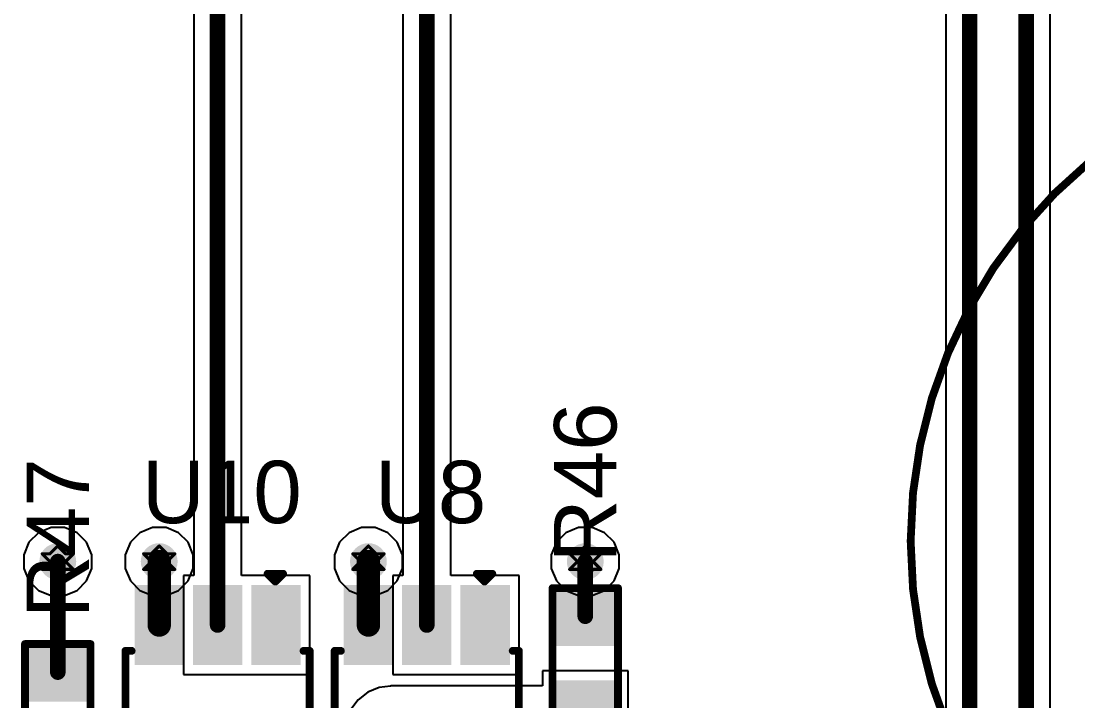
# Model space of a CAD drawing. Header units: inches. Extents: x 24 to 500, y 68 to 269.
# Drawn here: x 273.75 to 290.95, y 108.05 to 119.11 of the extents above; entities that cross this region are included whole.
import ezdxf

# ---------------------------------------------------------------- set-up
doc = ezdxf.new("R2010")
doc.units = ezdxf.units.IN
for name, color, linetype in [('Bottom Layer', 5, 'Continuous'), ('Bottom Solder', 6, 'Continuous'), ('Drill Drawing', 1, 'Continuous'), ('Layer 1', 16, 'Continuous'), ('Layer 2', 76, 'Continuous'), ('Multi-Layer', 9, 'Continuous'), ('Pad Holes', 156, 'Continuous'), ('Top Layer', 1, 'Continuous'), ('Top Overlay', 2, 'Continuous'), ('Top Paste', 8, 'Continuous'), ('Top Solder', 216, 'Continuous'), ('Via Holes', 16, 'Continuous')]:
    doc.layers.add(name, color=color, linetype=linetype)
doc.styles.add('Arial', font='', dxfattribs={"height": 0.2})
doc.styles.get('Arial').set_extended_font_data('Arial')

# ---------------------------------------------------------------- blocks, each defined once
blk = doc.blocks.new('SOT_23_5_71')
at = {"layer": 'Top Layer'}
for points in [[(-1.85, 1.25), (-0.75, 1.25), (-0.75, 0.65), (-1.85, 0.65)], [(0.75, 1.25), (1.85, 1.25), (1.85, 0.65), (0.75, 0.65)], [(-1.85, 0.3), (-0.75, 0.3), (-0.75, -0.3), (-1.85, -0.3)], [(-1.85, -0.65), (-0.75, -0.65), (-0.75, -1.25), (-1.85, -1.25)], [(0.75, -0.65), (1.85, -0.65), (1.85, -1.25), (0.75, -1.25)]]:
    blk.add_hatch(color=1, dxfattribs=at).paths.add_polyline_path(points)
at = {"layer": 'Top Paste'}
for points in [[(-1.85, 1.25), (-0.75, 1.25), (-0.75, 0.65), (-1.85, 0.65)], [(0.75, 1.25), (1.85, 1.25), (1.85, 0.65), (0.75, 0.65)], [(-1.85, 0.3), (-0.75, 0.3), (-0.75, -0.3), (-1.85, -0.3)], [(-1.85, -0.65), (-0.75, -0.65), (-0.75, -1.25), (-1.85, -1.25)], [(0.75, -0.65), (1.85, -0.65), (1.85, -1.25), (0.75, -1.25)]]:
    blk.add_hatch(color=8, dxfattribs=at).paths.add_polyline_path(points)
at = {"layer": 'Top Solder'}
for points in [[(-1.952, 1.352), (-0.648, 1.352), (-0.648, 0.548), (-1.952, 0.548)], [(0.648, 1.352), (1.952, 1.352), (1.952, 0.548), (0.648, 0.548)], [(-1.952, 0.402), (-0.648, 0.402), (-0.648, -0.402), (-1.952, -0.402)], [(-1.952, -0.548), (-0.648, -0.548), (-0.648, -1.352), (-1.952, -1.352)], [(0.648, -0.548), (1.952, -0.548), (1.952, -1.352), (0.648, -1.352)]]:
    blk.add_hatch(color=216, dxfattribs=at).paths.add_polyline_path(points)
at = {"layer": 'Top Overlay'}
for points in [[(-0.879, 1.399, 0.127, 0.127, 0), (-0.879, 1.499, 0.127, 0.127, 0)], [(0.874, 1.499, 0.127, 0.127, 0), (-0.879, 1.499, 0.127, 0.127, 0)], [(0.874, 1.399, 0.127, 0.127, 0), (0.874, 1.499, 0.127, 0.127, 0)], [(-2.134, 0.813, 0.127, 0.127, 0), (-2.134, 1.067, 0.127, 0.127, 0)], [(-2.007, 0.94, 0.127, 0.127, 0), (-2.134, 1.067, 0.127, 0.127, 0)], [(-2.134, 0.813, 0.127, 0.127, 0), (-2.007, 0.94, 0.127, 0.127, 0)], [(0.88, -0.418, 0.127, 0.127, 0), (0.88, 0.44, 0.127, 0.127, 0)], [(-0.879, -1.499, 0.127, 0.127, 0), (-0.879, -1.399, 0.127, 0.127, 0)], [(0.874, -1.499, 0.127, 0.127, 0), (0.874, -1.399, 0.127, 0.127, 0)], [(0.874, -1.499, 0.127, 0.127, 0), (-0.879, -1.499, 0.127, 0.127, 0)]]:
    blk.add_lwpolyline(points, format="xyseb", dxfattribs=at)
for points in [[(-0.911, 1.499, 0.0635, 0.0635, 1), (-0.847, 1.499, 0.0635, 0.0635, 1)], [(-0.911, 1.499, 0.0635, 0.0635, 1), (-0.847, 1.499, 0.0635, 0.0635, 1)], [(0.842, 1.499, 0.0635, 0.0635, 1), (0.905, 1.499, 0.0635, 0.0635, 1)], [(0.842, 1.499, 0.0635, 0.0635, 1), (0.905, 1.499, 0.0635, 0.0635, 1)], [(-0.911, 1.399, 0.0635, 0.0635, 1), (-0.847, 1.399, 0.0635, 0.0635, 1)], [(0.842, 1.399, 0.0635, 0.0635, 1), (0.905, 1.399, 0.0635, 0.0635, 1)], [(-2.165, 1.067, 0.0635, 0.0635, 1), (-2.102, 1.067, 0.0635, 0.0635, 1)], [(-2.165, 1.067, 0.0635, 0.0635, 1), (-2.102, 1.067, 0.0635, 0.0635, 1)], [(-2.165, 0.813, 0.0635, 0.0635, 1), (-2.102, 0.813, 0.0635, 0.0635, 1)], [(-2.165, 0.813, 0.0635, 0.0635, 1), (-2.102, 0.813, 0.0635, 0.0635, 1)], [(-2.038, 0.94, 0.0635, 0.0635, 1), (-1.975, 0.94, 0.0635, 0.0635, 1)], [(-2.038, 0.94, 0.0635, 0.0635, 1), (-1.975, 0.94, 0.0635, 0.0635, 1)], [(0.848, 0.44, 0.0635, 0.0635, 1), (0.912, 0.44, 0.0635, 0.0635, 1)], [(0.848, -0.418, 0.0635, 0.0635, 1), (0.912, -0.418, 0.0635, 0.0635, 1)], [(-0.911, -1.399, 0.0635, 0.0635, 1), (-0.847, -1.399, 0.0635, 0.0635, 1)], [(0.842, -1.399, 0.0635, 0.0635, 1), (0.905, -1.399, 0.0635, 0.0635, 1)], [(-0.911, -1.499, 0.0635, 0.0635, 1), (-0.847, -1.499, 0.0635, 0.0635, 1)], [(-0.911, -1.499, 0.0635, 0.0635, 1), (-0.847, -1.499, 0.0635, 0.0635, 1)], [(0.842, -1.499, 0.0635, 0.0635, 1), (0.905, -1.499, 0.0635, 0.0635, 1)], [(0.842, -1.499, 0.0635, 0.0635, 1), (0.905, -1.499, 0.0635, 0.0635, 1)]]:
    blk.add_lwpolyline(points, format="xyseb", close=True, dxfattribs=at)
blk = doc.blocks.new('SOT_23_5_72')
at = {"layer": 'Top Layer'}
for points in [[(-1.85, 1.25), (-0.75, 1.25), (-0.75, 0.65), (-1.85, 0.65)], [(0.75, 1.25), (1.85, 1.25), (1.85, 0.65), (0.75, 0.65)], [(-1.85, 0.3), (-0.75, 0.3), (-0.75, -0.3), (-1.85, -0.3)], [(-1.85, -0.65), (-0.75, -0.65), (-0.75, -1.25), (-1.85, -1.25)], [(0.75, -0.65), (1.85, -0.65), (1.85, -1.25), (0.75, -1.25)]]:
    blk.add_hatch(color=1, dxfattribs=at).paths.add_polyline_path(points)
at = {"layer": 'Top Paste'}
for points in [[(-1.85, 1.25), (-0.75, 1.25), (-0.75, 0.65), (-1.85, 0.65)], [(0.75, 1.25), (1.85, 1.25), (1.85, 0.65), (0.75, 0.65)], [(-1.85, 0.3), (-0.75, 0.3), (-0.75, -0.3), (-1.85, -0.3)], [(-1.85, -0.65), (-0.75, -0.65), (-0.75, -1.25), (-1.85, -1.25)], [(0.75, -0.65), (1.85, -0.65), (1.85, -1.25), (0.75, -1.25)]]:
    blk.add_hatch(color=8, dxfattribs=at).paths.add_polyline_path(points)
at = {"layer": 'Top Solder'}
for points in [[(-1.952, 1.352), (-0.648, 1.352), (-0.648, 0.548), (-1.952, 0.548)], [(0.648, 1.352), (1.952, 1.352), (1.952, 0.548), (0.648, 0.548)], [(-1.952, 0.402), (-0.648, 0.402), (-0.648, -0.402), (-1.952, -0.402)], [(-1.952, -0.548), (-0.648, -0.548), (-0.648, -1.352), (-1.952, -1.352)], [(0.648, -0.548), (1.952, -0.548), (1.952, -1.352), (0.648, -1.352)]]:
    blk.add_hatch(color=216, dxfattribs=at).paths.add_polyline_path(points)
at = {"layer": 'Top Overlay'}
for points in [[(-0.879, 1.399, 0.127, 0.127, 0), (-0.879, 1.499, 0.127, 0.127, 0)], [(0.874, 1.499, 0.127, 0.127, 0), (-0.879, 1.499, 0.127, 0.127, 0)], [(0.874, 1.399, 0.127, 0.127, 0), (0.874, 1.499, 0.127, 0.127, 0)], [(-2.134, 0.813, 0.127, 0.127, 0), (-2.134, 1.067, 0.127, 0.127, 0)], [(-2.007, 0.94, 0.127, 0.127, 0), (-2.134, 1.067, 0.127, 0.127, 0)], [(-2.134, 0.813, 0.127, 0.127, 0), (-2.007, 0.94, 0.127, 0.127, 0)], [(0.88, -0.418, 0.127, 0.127, 0), (0.88, 0.44, 0.127, 0.127, 0)], [(-0.879, -1.499, 0.127, 0.127, 0), (-0.879, -1.399, 0.127, 0.127, 0)], [(0.874, -1.499, 0.127, 0.127, 0), (0.874, -1.399, 0.127, 0.127, 0)], [(0.874, -1.499, 0.127, 0.127, 0), (-0.879, -1.499, 0.127, 0.127, 0)]]:
    blk.add_lwpolyline(points, format="xyseb", dxfattribs=at)
for points in [[(-0.911, 1.499, 0.0635, 0.0635, 1), (-0.847, 1.499, 0.0635, 0.0635, 1)], [(-0.911, 1.499, 0.0635, 0.0635, 1), (-0.847, 1.499, 0.0635, 0.0635, 1)], [(0.842, 1.499, 0.0635, 0.0635, 1), (0.905, 1.499, 0.0635, 0.0635, 1)], [(0.842, 1.499, 0.0635, 0.0635, 1), (0.905, 1.499, 0.0635, 0.0635, 1)], [(-0.911, 1.399, 0.0635, 0.0635, 1), (-0.847, 1.399, 0.0635, 0.0635, 1)], [(0.842, 1.399, 0.0635, 0.0635, 1), (0.905, 1.399, 0.0635, 0.0635, 1)], [(-2.165, 1.067, 0.0635, 0.0635, 1), (-2.102, 1.067, 0.0635, 0.0635, 1)], [(-2.165, 1.067, 0.0635, 0.0635, 1), (-2.102, 1.067, 0.0635, 0.0635, 1)], [(-2.165, 0.813, 0.0635, 0.0635, 1), (-2.102, 0.813, 0.0635, 0.0635, 1)], [(-2.165, 0.813, 0.0635, 0.0635, 1), (-2.102, 0.813, 0.0635, 0.0635, 1)], [(-2.038, 0.94, 0.0635, 0.0635, 1), (-1.975, 0.94, 0.0635, 0.0635, 1)], [(-2.038, 0.94, 0.0635, 0.0635, 1), (-1.975, 0.94, 0.0635, 0.0635, 1)], [(0.848, 0.44, 0.0635, 0.0635, 1), (0.912, 0.44, 0.0635, 0.0635, 1)], [(0.848, -0.418, 0.0635, 0.0635, 1), (0.912, -0.418, 0.0635, 0.0635, 1)], [(-0.911, -1.399, 0.0635, 0.0635, 1), (-0.847, -1.399, 0.0635, 0.0635, 1)], [(0.842, -1.399, 0.0635, 0.0635, 1), (0.905, -1.399, 0.0635, 0.0635, 1)], [(-0.911, -1.499, 0.0635, 0.0635, 1), (-0.847, -1.499, 0.0635, 0.0635, 1)], [(-0.911, -1.499, 0.0635, 0.0635, 1), (-0.847, -1.499, 0.0635, 0.0635, 1)], [(0.842, -1.499, 0.0635, 0.0635, 1), (0.905, -1.499, 0.0635, 0.0635, 1)], [(0.842, -1.499, 0.0635, 0.0635, 1), (0.905, -1.499, 0.0635, 0.0635, 1)]]:
    blk.add_lwpolyline(points, format="xyseb", close=True, dxfattribs=at)
blk = doc.blocks.new('R___0603_121')
at = {"layer": 'Top Layer'}
for points in [[(-0.381, 0.4445), (-0.381, -0.4445), (-1.143, -0.4445), (-1.143, 0.4445)], [(1.143, 0.4445), (1.143, -0.4445), (0.381, -0.4445), (0.381, 0.4445)]]:
    blk.add_hatch(color=1, dxfattribs=at).paths.add_polyline_path(points)
at = {"layer": 'Top Paste'}
for points in [[(-0.381, 0.4445), (-0.381, -0.4445), (-1.143, -0.4445), (-1.143, 0.4445)], [(1.143, 0.4445), (1.143, -0.4445), (0.381, -0.4445), (0.381, 0.4445)]]:
    blk.add_hatch(color=8, dxfattribs=at).paths.add_polyline_path(points)
at = {"layer": 'Top Solder'}
for points in [[(-0.2794, 0.5461), (-0.2794, -0.5461), (-1.2446, -0.5461), (-1.2446, 0.5461)], [(1.2446, 0.5461), (1.2446, -0.5461), (0.2794, -0.5461), (0.2794, 0.5461)]]:
    blk.add_hatch(color=216, dxfattribs=at).paths.add_polyline_path(points)
at = {"layer": 'Top Overlay'}
for points in [[(1.2192, 0.5334, 0.127, 0.127, 0), (-1.2192, 0.5334, 0.127, 0.127, 0)], [(-1.2192, -0.5334, 0.127, 0.127, 0), (-1.2192, 0.5334, 0.127, 0.127, 0)], [(1.2192, -0.5334, 0.127, 0.127, 0), (1.2192, 0.5334, 0.127, 0.127, 0)], [(1.2192, -0.5334, 0.127, 0.127, 0), (-1.2192, -0.5334, 0.127, 0.127, 0)]]:
    blk.add_lwpolyline(points, format="xyseb", dxfattribs=at)
for points in [[(-1.25095, 0.5334, 0.0635, 0.0635, 1), (-1.18745, 0.5334, 0.0635, 0.0635, 1)], [(-1.25095, 0.5334, 0.0635, 0.0635, 1), (-1.18745, 0.5334, 0.0635, 0.0635, 1)], [(1.18745, 0.5334, 0.0635, 0.0635, 1), (1.25095, 0.5334, 0.0635, 0.0635, 1)], [(1.18745, 0.5334, 0.0635, 0.0635, 1), (1.25095, 0.5334, 0.0635, 0.0635, 1)], [(-1.25095, -0.5334, 0.0635, 0.0635, 1), (-1.18745, -0.5334, 0.0635, 0.0635, 1)], [(-1.25095, -0.5334, 0.0635, 0.0635, 1), (-1.18745, -0.5334, 0.0635, 0.0635, 1)], [(1.18745, -0.5334, 0.0635, 0.0635, 1), (1.25095, -0.5334, 0.0635, 0.0635, 1)], [(1.18745, -0.5334, 0.0635, 0.0635, 1), (1.25095, -0.5334, 0.0635, 0.0635, 1)]]:
    blk.add_lwpolyline(points, format="xyseb", close=True, dxfattribs=at)
blk = doc.blocks.new('R___0603_122')
at = {"layer": 'Top Layer'}
for points in [[(-0.381, 0.445), (-0.381, -0.445), (-1.143, -0.445), (-1.143, 0.445)], [(1.143, 0.445), (1.143, -0.445), (0.381, -0.445), (0.381, 0.445)]]:
    blk.add_hatch(color=1, dxfattribs=at).paths.add_polyline_path(points)
at = {"layer": 'Top Paste'}
for points in [[(-0.381, 0.445), (-0.381, -0.445), (-1.143, -0.445), (-1.143, 0.445)], [(1.143, 0.445), (1.143, -0.445), (0.381, -0.445), (0.381, 0.445)]]:
    blk.add_hatch(color=8, dxfattribs=at).paths.add_polyline_path(points)
at = {"layer": 'Top Solder'}
for points in [[(-0.279, 0.546), (-0.279, -0.546), (-1.245, -0.546), (-1.245, 0.546)], [(1.245, 0.546), (1.245, -0.546), (0.279, -0.546), (0.279, 0.546)]]:
    blk.add_hatch(color=216, dxfattribs=at).paths.add_polyline_path(points)
at = {"layer": 'Top Overlay'}
for points in [[(1.219, 0.533, 0.127, 0.127, 0), (-1.219, 0.533, 0.127, 0.127, 0)], [(-1.219, -0.533, 0.127, 0.127, 0), (-1.219, 0.533, 0.127, 0.127, 0)], [(1.219, -0.533, 0.127, 0.127, 0), (1.219, 0.533, 0.127, 0.127, 0)], [(1.219, -0.533, 0.127, 0.127, 0), (-1.219, -0.533, 0.127, 0.127, 0)]]:
    blk.add_lwpolyline(points, format="xyseb", dxfattribs=at)
for points in [[(-1.251, 0.533, 0.0635, 0.0635, 1), (-1.187, 0.533, 0.0635, 0.0635, 1)], [(-1.251, 0.533, 0.0635, 0.0635, 1), (-1.187, 0.533, 0.0635, 0.0635, 1)], [(1.187, 0.533, 0.0635, 0.0635, 1), (1.251, 0.533, 0.0635, 0.0635, 1)], [(1.187, 0.533, 0.0635, 0.0635, 1), (1.251, 0.533, 0.0635, 0.0635, 1)], [(-1.251, -0.533, 0.0635, 0.0635, 1), (-1.187, -0.533, 0.0635, 0.0635, 1)], [(-1.251, -0.533, 0.0635, 0.0635, 1), (-1.187, -0.533, 0.0635, 0.0635, 1)], [(1.187, -0.533, 0.0635, 0.0635, 1), (1.251, -0.533, 0.0635, 0.0635, 1)], [(1.187, -0.533, 0.0635, 0.0635, 1), (1.251, -0.533, 0.0635, 0.0635, 1)]]:
    blk.add_lwpolyline(points, format="xyseb", close=True, dxfattribs=at)
blk = doc.blocks.new('SCCU25B256SRB_220')
at = {"layer": 'Bottom Layer'}
blk.add_hatch(color=5, dxfattribs=at).paths.add_polyline_path([(-4.56, 0.9), (-2.76, 0.9), (-2.76, -0.9), (-4.56, -0.9)])
h = blk.add_hatch(color=5, dxfattribs=at)
edge = h.paths.add_edge_path()
edge.add_arc((3.66, 0), 0.9, 0, 360)
at = {"layer": 'Bottom Solder'}
blk.add_hatch(color=6, dxfattribs=at).paths.add_polyline_path([(-4.662, 1.002), (-2.658, 1.002), (-2.658, -1.002), (-4.662, -1.002)])
h = blk.add_hatch(color=6, dxfattribs=at)
edge = h.paths.add_edge_path()
edge.add_arc((3.66, 0), 1.002, 0, 360)
at = {"layer": 'Layer 1'}
blk.add_hatch(color=16, dxfattribs=at).paths.add_polyline_path([(-4.56, 0.9), (-2.76, 0.9), (-2.76, -0.9), (-4.56, -0.9)])
h = blk.add_hatch(color=16, dxfattribs=at)
edge = h.paths.add_edge_path()
edge.add_arc((3.66, 0), 0.9, 0, 360)
at = {"layer": 'Layer 2'}
blk.add_hatch(color=76, dxfattribs=at).paths.add_polyline_path([(-4.56, 0.9), (-2.76, 0.9), (-2.76, -0.9), (-4.56, -0.9)])
h = blk.add_hatch(color=76, dxfattribs=at)
edge = h.paths.add_edge_path()
edge.add_arc((3.66, 0), 0.9, 0, 360)
at = {"layer": 'Multi-Layer'}
blk.add_hatch(color=9, dxfattribs=at).paths.add_polyline_path([(-4.56, 0.9), (-2.76, 0.9), (-2.76, -0.9), (-4.56, -0.9)])
h = blk.add_hatch(color=9, dxfattribs=at)
edge = h.paths.add_edge_path()
edge.add_arc((3.66, 0), 0.9, 0, 360)
at = {"layer": 'Pad Holes'}
h = blk.add_hatch(color=7, dxfattribs=at)
edge = h.paths.add_edge_path()
edge.add_arc((-3.66, 0), 0.46, 0, 360)
h = blk.add_hatch(color=7, dxfattribs=at)
edge = h.paths.add_edge_path()
edge.add_arc((3.66, 0), 0.46, 0, 360)
at = {"layer": 'Top Layer'}
blk.add_hatch(color=1, dxfattribs=at).paths.add_polyline_path([(-4.56, 0.9), (-2.76, 0.9), (-2.76, -0.9), (-4.56, -0.9)])
h = blk.add_hatch(color=1, dxfattribs=at)
edge = h.paths.add_edge_path()
edge.add_arc((3.66, 0), 0.9, 0, 360)
at = {"layer": 'Top Solder'}
blk.add_hatch(color=216, dxfattribs=at).paths.add_polyline_path([(-4.662, 1.002), (-2.658, 1.002), (-2.658, -1.002), (-4.662, -1.002)])
h = blk.add_hatch(color=216, dxfattribs=at)
edge = h.paths.add_edge_path()
edge.add_arc((3.66, 0), 1.002, 0, 360)
at = {"layer": 'Top Overlay'}
for points in [[(8, 0, 0.127, 0.127, 1), (-8, 0, 0.127, 0.127, 1)], [(-3.742, 1.762, 0.0635, 0.0635, 1), (-3.678, 1.762, 0.0635, 0.0635, 1)], [(-4.004, 1.5, 0.0635, 0.0635, 1), (-3.941, 1.5, 0.0635, 0.0635, 1)], [(-3.479, 1.5, 0.0635, 0.0635, 1), (-3.416, 1.5, 0.0635, 0.0635, 1)], [(-3.742, 1.237, 0.0635, 0.0635, 1), (-3.678, 1.237, 0.0635, 0.0635, 1)], [(-8.032, 0, 0.0635, 0.0635, 1), (-7.968, 0, 0.0635, 0.0635, 1)], [(7.968, 0, 0.0635, 0.0635, 1), (8.032, 0, 0.0635, 0.0635, 1)]]:
    blk.add_lwpolyline(points, format="xyseb", close=True, dxfattribs=at)
for points in [[(-3.71, 1.762, 0.127, 0.127, 0), (-3.71, 1.237, 0.127, 0.127, 0)], [(-3.972, 1.5, 0.127, 0.127, 0), (-3.448, 1.5, 0.127, 0.127, 0)]]:
    blk.add_lwpolyline(points, format="xyseb", dxfattribs=at)

msp = doc.modelspace()

# ---------------------------------------------------------------- hatches: boundary and pattern name
at = {"layer": 'Bottom Layer'}
h = msp.add_hatch(color=5, dxfattribs=at)
edge = h.paths.add_edge_path()
edge.add_arc((274.345, 110.312), 0.3, 0, 360)
h = msp.add_hatch(color=5, dxfattribs=at)
edge = h.paths.add_edge_path()
edge.add_arc((275.996, 110.312), 0.3, 0, 360)
h = msp.add_hatch(color=5, dxfattribs=at)
edge = h.paths.add_edge_path()
edge.add_arc((279.401, 110.312), 0.3, 0, 360)
h = msp.add_hatch(color=5, dxfattribs=at)
edge = h.paths.add_edge_path()
edge.add_arc((282.931, 110.312), 0.3, 0, 360)
at = {"layer": 'Layer 1'}
h = msp.add_hatch(color=16, dxfattribs=at)
edge = h.paths.add_edge_path()
edge.add_arc((274.345, 110.312), 0.3, 0, 360)
h = msp.add_hatch(color=16, dxfattribs=at)
edge = h.paths.add_edge_path()
edge.add_arc((275.996, 110.312), 0.3, 0, 360)
h = msp.add_hatch(color=16, dxfattribs=at)
edge = h.paths.add_edge_path()
edge.add_arc((279.401, 110.312), 0.3, 0, 360)
h = msp.add_hatch(color=16, dxfattribs=at)
edge = h.paths.add_edge_path()
edge.add_arc((282.931, 110.312), 0.3, 0, 360)
at = {"layer": 'Layer 2'}
h = msp.add_hatch(color=76, dxfattribs=at)
edge = h.paths.add_edge_path()
edge.add_arc((274.345, 110.312), 0.3, 0, 360)
h = msp.add_hatch(color=76, dxfattribs=at)
edge = h.paths.add_edge_path()
edge.add_arc((275.996, 110.312), 0.3, 0, 360)
h = msp.add_hatch(color=76, dxfattribs=at)
edge = h.paths.add_edge_path()
edge.add_arc((279.401, 110.312), 0.3, 0, 360)
h = msp.add_hatch(color=76, dxfattribs=at)
edge = h.paths.add_edge_path()
edge.add_arc((282.931, 110.312), 0.3, 0, 360)
at = {"layer": 'Top Layer'}
h = msp.add_hatch(color=1, dxfattribs=at)
edge = h.paths.add_edge_path()
edge.add_arc((274.345, 110.312), 0.3, 0, 360)
h = msp.add_hatch(color=1, dxfattribs=at)
edge = h.paths.add_edge_path()
edge.add_arc((275.996, 110.312), 0.3, 0, 360)
h = msp.add_hatch(color=1, dxfattribs=at)
edge = h.paths.add_edge_path()
edge.add_arc((279.401, 110.312), 0.3, 0, 360)
h = msp.add_hatch(color=1, dxfattribs=at)
edge = h.paths.add_edge_path()
edge.add_arc((282.931, 110.312), 0.3, 0, 360)
at = {"layer": 'Via Holes'}
h = msp.add_hatch(color=7, dxfattribs=at)
edge = h.paths.add_edge_path()
edge.add_arc((274.345, 110.312), 0.15, 0, 360)
h = msp.add_hatch(color=7, dxfattribs=at)
edge = h.paths.add_edge_path()
edge.add_arc((275.996, 110.312), 0.15, 0, 360)
h = msp.add_hatch(color=7, dxfattribs=at)
edge = h.paths.add_edge_path()
edge.add_arc((279.401, 110.312), 0.15, 0, 360)
h = msp.add_hatch(color=7, dxfattribs=at)
edge = h.paths.add_edge_path()
edge.add_arc((282.931, 110.312), 0.15, 0, 360)

# ---------------------------------------------------------------- linework, layer by layer
at = {"layer": 'Drill Drawing'}
for points in [[(274.091, 110.439, 0.0508, 0.0508, 0), (274.218, 110.312, 0.0508, 0.0508, 0)], [(274.091, 110.439, 0.0508, 0.0508, 0), (274.218, 110.439, 0.0508, 0.0508, 0)], [(274.218, 110.439, 0.0508, 0.0508, 0), (274.345, 110.566, 0.0508, 0.0508, 0)], [(274.345, 110.566, 0.0508, 0.0508, 0), (274.472, 110.439, 0.0508, 0.0508, 0)], [(274.472, 110.439, 0.0508, 0.0508, 0), (274.599, 110.439, 0.0508, 0.0508, 0)], [(274.472, 110.312, 0.0508, 0.0508, 0), (274.599, 110.439, 0.0508, 0.0508, 0)], [(275.742, 110.439, 0.0508, 0.0508, 0), (275.869, 110.312, 0.0508, 0.0508, 0)], [(275.742, 110.439, 0.0508, 0.0508, 0), (275.869, 110.439, 0.0508, 0.0508, 0)], [(275.869, 110.439, 0.0508, 0.0508, 0), (275.996, 110.566, 0.0508, 0.0508, 0)], [(275.996, 110.566, 0.0508, 0.0508, 0), (276.123, 110.439, 0.0508, 0.0508, 0)], [(276.123, 110.439, 0.0508, 0.0508, 0), (276.25, 110.439, 0.0508, 0.0508, 0)], [(276.123, 110.312, 0.0508, 0.0508, 0), (276.25, 110.439, 0.0508, 0.0508, 0)], [(279.147, 110.439, 0.0508, 0.0508, 0), (279.274, 110.312, 0.0508, 0.0508, 0)], [(279.147, 110.439, 0.0508, 0.0508, 0), (279.274, 110.439, 0.0508, 0.0508, 0)], [(279.274, 110.439, 0.0508, 0.0508, 0), (279.401, 110.566, 0.0508, 0.0508, 0)], [(279.401, 110.566, 0.0508, 0.0508, 0), (279.528, 110.439, 0.0508, 0.0508, 0)], [(279.528, 110.439, 0.0508, 0.0508, 0), (279.655, 110.439, 0.0508, 0.0508, 0)], [(279.528, 110.312, 0.0508, 0.0508, 0), (279.655, 110.439, 0.0508, 0.0508, 0)], [(282.677, 110.439, 0.0508, 0.0508, 0), (282.804, 110.312, 0.0508, 0.0508, 0)], [(282.677, 110.439, 0.0508, 0.0508, 0), (282.804, 110.439, 0.0508, 0.0508, 0)], [(282.804, 110.439, 0.0508, 0.0508, 0), (282.931, 110.566, 0.0508, 0.0508, 0)], [(282.931, 110.566, 0.0508, 0.0508, 0), (283.058, 110.439, 0.0508, 0.0508, 0)], [(283.058, 110.439, 0.0508, 0.0508, 0), (283.185, 110.439, 0.0508, 0.0508, 0)], [(283.058, 110.312, 0.0508, 0.0508, 0), (283.185, 110.439, 0.0508, 0.0508, 0)], [(274.091, 110.185, 0.0508, 0.0508, 0), (274.218, 110.312, 0.0508, 0.0508, 0)], [(274.472, 110.312, 0.0508, 0.0508, 0), (274.599, 110.185, 0.0508, 0.0508, 0)], [(275.742, 110.185, 0.0508, 0.0508, 0), (275.869, 110.312, 0.0508, 0.0508, 0)], [(276.123, 110.312, 0.0508, 0.0508, 0), (276.25, 110.185, 0.0508, 0.0508, 0)], [(279.147, 110.185, 0.0508, 0.0508, 0), (279.274, 110.312, 0.0508, 0.0508, 0)], [(279.528, 110.312, 0.0508, 0.0508, 0), (279.655, 110.185, 0.0508, 0.0508, 0)], [(282.677, 110.185, 0.0508, 0.0508, 0), (282.804, 110.312, 0.0508, 0.0508, 0)], [(283.058, 110.312, 0.0508, 0.0508, 0), (283.185, 110.185, 0.0508, 0.0508, 0)], [(274.091, 110.185, 0.0508, 0.0508, 0), (274.218, 110.185, 0.0508, 0.0508, 0)], [(274.218, 110.185, 0.0508, 0.0508, 0), (274.345, 110.058, 0.0508, 0.0508, 0)], [(274.345, 110.058, 0.0508, 0.0508, 0), (274.472, 110.185, 0.0508, 0.0508, 0)], [(274.472, 110.185, 0.0508, 0.0508, 0), (274.599, 110.185, 0.0508, 0.0508, 0)], [(275.742, 110.185, 0.0508, 0.0508, 0), (275.869, 110.185, 0.0508, 0.0508, 0)], [(275.869, 110.185, 0.0508, 0.0508, 0), (275.996, 110.058, 0.0508, 0.0508, 0)], [(275.996, 110.058, 0.0508, 0.0508, 0), (276.123, 110.185, 0.0508, 0.0508, 0)], [(276.123, 110.185, 0.0508, 0.0508, 0), (276.25, 110.185, 0.0508, 0.0508, 0)], [(279.147, 110.185, 0.0508, 0.0508, 0), (279.274, 110.185, 0.0508, 0.0508, 0)], [(279.274, 110.185, 0.0508, 0.0508, 0), (279.401, 110.058, 0.0508, 0.0508, 0)], [(279.401, 110.058, 0.0508, 0.0508, 0), (279.528, 110.185, 0.0508, 0.0508, 0)], [(279.528, 110.185, 0.0508, 0.0508, 0), (279.655, 110.185, 0.0508, 0.0508, 0)], [(282.677, 110.185, 0.0508, 0.0508, 0), (282.804, 110.185, 0.0508, 0.0508, 0)], [(282.804, 110.185, 0.0508, 0.0508, 0), (282.931, 110.058, 0.0508, 0.0508, 0)], [(282.931, 110.058, 0.0508, 0.0508, 0), (283.058, 110.185, 0.0508, 0.0508, 0)], [(283.058, 110.185, 0.0508, 0.0508, 0), (283.185, 110.185, 0.0508, 0.0508, 0)]]:
    msp.add_lwpolyline(points, format="xyseb", dxfattribs=at)
for points in [[(274.079, 110.439, 0.0254, 0.0254, 1), (274.104, 110.439, 0.0254, 0.0254, 1)], [(274.079, 110.439, 0.0254, 0.0254, 1), (274.104, 110.439, 0.0254, 0.0254, 1)], [(274.206, 110.439, 0.0254, 0.0254, 1), (274.231, 110.439, 0.0254, 0.0254, 1)], [(274.206, 110.439, 0.0254, 0.0254, 1), (274.231, 110.439, 0.0254, 0.0254, 1)], [(274.333, 110.566, 0.0254, 0.0254, 1), (274.358, 110.566, 0.0254, 0.0254, 1)], [(274.333, 110.566, 0.0254, 0.0254, 1), (274.358, 110.566, 0.0254, 0.0254, 1)], [(274.46, 110.439, 0.0254, 0.0254, 1), (274.485, 110.439, 0.0254, 0.0254, 1)], [(274.46, 110.439, 0.0254, 0.0254, 1), (274.485, 110.439, 0.0254, 0.0254, 1)], [(274.587, 110.439, 0.0254, 0.0254, 1), (274.612, 110.439, 0.0254, 0.0254, 1)], [(274.587, 110.439, 0.0254, 0.0254, 1), (274.612, 110.439, 0.0254, 0.0254, 1)], [(275.73, 110.439, 0.0254, 0.0254, 1), (275.755, 110.439, 0.0254, 0.0254, 1)], [(275.73, 110.439, 0.0254, 0.0254, 1), (275.755, 110.439, 0.0254, 0.0254, 1)], [(275.857, 110.439, 0.0254, 0.0254, 1), (275.882, 110.439, 0.0254, 0.0254, 1)], [(275.857, 110.439, 0.0254, 0.0254, 1), (275.882, 110.439, 0.0254, 0.0254, 1)], [(275.984, 110.566, 0.0254, 0.0254, 1), (276.009, 110.566, 0.0254, 0.0254, 1)], [(275.984, 110.566, 0.0254, 0.0254, 1), (276.009, 110.566, 0.0254, 0.0254, 1)], [(276.111, 110.439, 0.0254, 0.0254, 1), (276.136, 110.439, 0.0254, 0.0254, 1)], [(276.111, 110.439, 0.0254, 0.0254, 1), (276.136, 110.439, 0.0254, 0.0254, 1)], [(276.238, 110.439, 0.0254, 0.0254, 1), (276.263, 110.439, 0.0254, 0.0254, 1)], [(276.238, 110.439, 0.0254, 0.0254, 1), (276.263, 110.439, 0.0254, 0.0254, 1)], [(279.135, 110.439, 0.0254, 0.0254, 1), (279.16, 110.439, 0.0254, 0.0254, 1)], [(279.135, 110.439, 0.0254, 0.0254, 1), (279.16, 110.439, 0.0254, 0.0254, 1)], [(279.262, 110.439, 0.0254, 0.0254, 1), (279.287, 110.439, 0.0254, 0.0254, 1)], [(279.262, 110.439, 0.0254, 0.0254, 1), (279.287, 110.439, 0.0254, 0.0254, 1)], [(279.389, 110.566, 0.0254, 0.0254, 1), (279.414, 110.566, 0.0254, 0.0254, 1)], [(279.389, 110.566, 0.0254, 0.0254, 1), (279.414, 110.566, 0.0254, 0.0254, 1)], [(279.516, 110.439, 0.0254, 0.0254, 1), (279.541, 110.439, 0.0254, 0.0254, 1)], [(279.516, 110.439, 0.0254, 0.0254, 1), (279.541, 110.439, 0.0254, 0.0254, 1)], [(279.643, 110.439, 0.0254, 0.0254, 1), (279.668, 110.439, 0.0254, 0.0254, 1)], [(279.643, 110.439, 0.0254, 0.0254, 1), (279.668, 110.439, 0.0254, 0.0254, 1)], [(282.664, 110.439, 0.0254, 0.0254, 1), (282.689, 110.439, 0.0254, 0.0254, 1)], [(282.664, 110.439, 0.0254, 0.0254, 1), (282.689, 110.439, 0.0254, 0.0254, 1)], [(282.791, 110.439, 0.0254, 0.0254, 1), (282.816, 110.439, 0.0254, 0.0254, 1)], [(282.791, 110.439, 0.0254, 0.0254, 1), (282.816, 110.439, 0.0254, 0.0254, 1)], [(282.918, 110.566, 0.0254, 0.0254, 1), (282.943, 110.566, 0.0254, 0.0254, 1)], [(282.918, 110.566, 0.0254, 0.0254, 1), (282.943, 110.566, 0.0254, 0.0254, 1)], [(283.045, 110.439, 0.0254, 0.0254, 1), (283.07, 110.439, 0.0254, 0.0254, 1)], [(283.045, 110.439, 0.0254, 0.0254, 1), (283.07, 110.439, 0.0254, 0.0254, 1)], [(283.172, 110.439, 0.0254, 0.0254, 1), (283.197, 110.439, 0.0254, 0.0254, 1)], [(283.172, 110.439, 0.0254, 0.0254, 1), (283.197, 110.439, 0.0254, 0.0254, 1)], [(274.206, 110.312, 0.0254, 0.0254, 1), (274.231, 110.312, 0.0254, 0.0254, 1)], [(274.206, 110.312, 0.0254, 0.0254, 1), (274.231, 110.312, 0.0254, 0.0254, 1)], [(274.46, 110.312, 0.0254, 0.0254, 1), (274.485, 110.312, 0.0254, 0.0254, 1)], [(274.46, 110.312, 0.0254, 0.0254, 1), (274.485, 110.312, 0.0254, 0.0254, 1)], [(275.857, 110.312, 0.0254, 0.0254, 1), (275.882, 110.312, 0.0254, 0.0254, 1)], [(275.857, 110.312, 0.0254, 0.0254, 1), (275.882, 110.312, 0.0254, 0.0254, 1)], [(276.111, 110.312, 0.0254, 0.0254, 1), (276.136, 110.312, 0.0254, 0.0254, 1)], [(276.111, 110.312, 0.0254, 0.0254, 1), (276.136, 110.312, 0.0254, 0.0254, 1)], [(279.262, 110.312, 0.0254, 0.0254, 1), (279.287, 110.312, 0.0254, 0.0254, 1)], [(279.262, 110.312, 0.0254, 0.0254, 1), (279.287, 110.312, 0.0254, 0.0254, 1)], [(279.516, 110.312, 0.0254, 0.0254, 1), (279.541, 110.312, 0.0254, 0.0254, 1)], [(279.516, 110.312, 0.0254, 0.0254, 1), (279.541, 110.312, 0.0254, 0.0254, 1)], [(282.791, 110.312, 0.0254, 0.0254, 1), (282.816, 110.312, 0.0254, 0.0254, 1)], [(282.791, 110.312, 0.0254, 0.0254, 1), (282.816, 110.312, 0.0254, 0.0254, 1)], [(283.045, 110.312, 0.0254, 0.0254, 1), (283.07, 110.312, 0.0254, 0.0254, 1)], [(283.045, 110.312, 0.0254, 0.0254, 1), (283.07, 110.312, 0.0254, 0.0254, 1)], [(274.079, 110.185, 0.0254, 0.0254, 1), (274.104, 110.185, 0.0254, 0.0254, 1)], [(274.079, 110.185, 0.0254, 0.0254, 1), (274.104, 110.185, 0.0254, 0.0254, 1)], [(274.206, 110.185, 0.0254, 0.0254, 1), (274.231, 110.185, 0.0254, 0.0254, 1)], [(274.206, 110.185, 0.0254, 0.0254, 1), (274.231, 110.185, 0.0254, 0.0254, 1)], [(274.333, 110.058, 0.0254, 0.0254, 1), (274.358, 110.058, 0.0254, 0.0254, 1)], [(274.333, 110.058, 0.0254, 0.0254, 1), (274.358, 110.058, 0.0254, 0.0254, 1)], [(274.46, 110.185, 0.0254, 0.0254, 1), (274.485, 110.185, 0.0254, 0.0254, 1)], [(274.46, 110.185, 0.0254, 0.0254, 1), (274.485, 110.185, 0.0254, 0.0254, 1)], [(274.587, 110.185, 0.0254, 0.0254, 1), (274.612, 110.185, 0.0254, 0.0254, 1)], [(274.587, 110.185, 0.0254, 0.0254, 1), (274.612, 110.185, 0.0254, 0.0254, 1)], [(275.73, 110.185, 0.0254, 0.0254, 1), (275.755, 110.185, 0.0254, 0.0254, 1)], [(275.73, 110.185, 0.0254, 0.0254, 1), (275.755, 110.185, 0.0254, 0.0254, 1)], [(275.857, 110.185, 0.0254, 0.0254, 1), (275.882, 110.185, 0.0254, 0.0254, 1)], [(275.857, 110.185, 0.0254, 0.0254, 1), (275.882, 110.185, 0.0254, 0.0254, 1)], [(275.984, 110.058, 0.0254, 0.0254, 1), (276.009, 110.058, 0.0254, 0.0254, 1)], [(275.984, 110.058, 0.0254, 0.0254, 1), (276.009, 110.058, 0.0254, 0.0254, 1)], [(276.111, 110.185, 0.0254, 0.0254, 1), (276.136, 110.185, 0.0254, 0.0254, 1)], [(276.111, 110.185, 0.0254, 0.0254, 1), (276.136, 110.185, 0.0254, 0.0254, 1)], [(276.238, 110.185, 0.0254, 0.0254, 1), (276.263, 110.185, 0.0254, 0.0254, 1)], [(276.238, 110.185, 0.0254, 0.0254, 1), (276.263, 110.185, 0.0254, 0.0254, 1)], [(279.135, 110.185, 0.0254, 0.0254, 1), (279.16, 110.185, 0.0254, 0.0254, 1)], [(279.135, 110.185, 0.0254, 0.0254, 1), (279.16, 110.185, 0.0254, 0.0254, 1)], [(279.262, 110.185, 0.0254, 0.0254, 1), (279.287, 110.185, 0.0254, 0.0254, 1)], [(279.262, 110.185, 0.0254, 0.0254, 1), (279.287, 110.185, 0.0254, 0.0254, 1)], [(279.389, 110.058, 0.0254, 0.0254, 1), (279.414, 110.058, 0.0254, 0.0254, 1)], [(279.389, 110.058, 0.0254, 0.0254, 1), (279.414, 110.058, 0.0254, 0.0254, 1)], [(279.516, 110.185, 0.0254, 0.0254, 1), (279.541, 110.185, 0.0254, 0.0254, 1)], [(279.516, 110.185, 0.0254, 0.0254, 1), (279.541, 110.185, 0.0254, 0.0254, 1)], [(279.643, 110.185, 0.0254, 0.0254, 1), (279.668, 110.185, 0.0254, 0.0254, 1)], [(279.643, 110.185, 0.0254, 0.0254, 1), (279.668, 110.185, 0.0254, 0.0254, 1)], [(282.664, 110.185, 0.0254, 0.0254, 1), (282.689, 110.185, 0.0254, 0.0254, 1)], [(282.664, 110.185, 0.0254, 0.0254, 1), (282.689, 110.185, 0.0254, 0.0254, 1)], [(282.791, 110.185, 0.0254, 0.0254, 1), (282.816, 110.185, 0.0254, 0.0254, 1)], [(282.791, 110.185, 0.0254, 0.0254, 1), (282.816, 110.185, 0.0254, 0.0254, 1)], [(282.918, 110.058, 0.0254, 0.0254, 1), (282.943, 110.058, 0.0254, 0.0254, 1)], [(282.918, 110.058, 0.0254, 0.0254, 1), (282.943, 110.058, 0.0254, 0.0254, 1)], [(283.045, 110.185, 0.0254, 0.0254, 1), (283.07, 110.185, 0.0254, 0.0254, 1)], [(283.045, 110.185, 0.0254, 0.0254, 1), (283.07, 110.185, 0.0254, 0.0254, 1)], [(283.172, 110.185, 0.0254, 0.0254, 1), (283.197, 110.185, 0.0254, 0.0254, 1)], [(283.172, 110.185, 0.0254, 0.0254, 1), (283.197, 110.185, 0.0254, 0.0254, 1)]]:
    msp.add_lwpolyline(points, format="xyseb", close=True, dxfattribs=at)
at = {"layer": 'Layer 2'}
for p, q in [((274.032, 110.782), (273.876, 110.626)), ((274.235, 110.866), (274.032, 110.782)), ((274.456, 110.866), (274.235, 110.866)), ((274.659, 110.782), (274.456, 110.866)), ((274.815, 110.626), (274.659, 110.782)), ((275.683, 110.782), (275.527, 110.626)), ((275.886, 110.866), (275.683, 110.782)), ((276.107, 110.866), (275.886, 110.866)), ((276.31, 110.782), (276.107, 110.866)), ((276.466, 110.626), (276.31, 110.782)), ((279.088, 110.782), (278.932, 110.626)), ((279.291, 110.866), (279.088, 110.782)), ((279.512, 110.866), (279.291, 110.866)), ((279.715, 110.782), (279.512, 110.866)), ((279.871, 110.626), (279.715, 110.782)), ((282.617, 110.782), (282.461, 110.626)), ((282.82, 110.866), (282.617, 110.782)), ((283.041, 110.866), (282.82, 110.866)), ((283.244, 110.782), (283.041, 110.866)), ((283.4, 110.626), (283.244, 110.782)), ((273.876, 110.626), (273.791, 110.422)), ((274.899, 110.422), (274.815, 110.626)), ((275.527, 110.626), (275.442, 110.422)), ((276.55, 110.422), (276.466, 110.626)), ((278.932, 110.626), (278.847, 110.422)), ((279.955, 110.422), (279.871, 110.626)), ((282.461, 110.626), (282.377, 110.422)), ((283.485, 110.422), (283.4, 110.626)), ((273.791, 110.422), (273.791, 110.202)), ((274.899, 110.202), (274.899, 110.422)), ((275.442, 110.422), (275.442, 110.202)), ((276.55, 110.202), (276.55, 110.422)), ((278.847, 110.422), (278.847, 110.202)), ((279.955, 110.202), (279.955, 110.422)), ((282.377, 110.422), (282.377, 110.202)), ((283.485, 110.202), (283.485, 110.422)), ((273.791, 110.202), (273.876, 109.998)), ((274.815, 109.998), (274.899, 110.202)), ((275.442, 110.202), (275.527, 109.998)), ((276.466, 109.998), (276.55, 110.202)), ((278.847, 110.202), (278.932, 109.998)), ((279.871, 109.998), (279.955, 110.202)), ((282.377, 110.202), (282.461, 109.998)), ((283.4, 109.998), (283.485, 110.202)), ((273.876, 109.998), (274.032, 109.843)), ((274.659, 109.843), (274.815, 109.998)), ((275.527, 109.998), (275.683, 109.843)), ((276.31, 109.843), (276.466, 109.998)), ((278.932, 109.998), (279.088, 109.843)), ((279.715, 109.843), (279.871, 109.998)), ((282.461, 109.998), (282.617, 109.843)), ((283.244, 109.843), (283.4, 109.998)), ((274.032, 109.843), (274.235, 109.758)), ((274.235, 109.758), (274.456, 109.758)), ((274.456, 109.758), (274.659, 109.843)), ((275.683, 109.843), (275.886, 109.758)), ((275.886, 109.758), (276.107, 109.758)), ((276.107, 109.758), (276.31, 109.843)), ((279.088, 109.843), (279.291, 109.758)), ((279.291, 109.758), (279.512, 109.758)), ((279.512, 109.758), (279.715, 109.843)), ((282.617, 109.843), (282.82, 109.758)), ((282.82, 109.758), (283.041, 109.758)), ((283.041, 109.758), (283.244, 109.843))]:
    msp.add_line(p, q, dxfattribs=at)
at = {"layer": 'Top Layer'}
for p, q in [((276.558, 130.034), (276.558, 110.084)), ((277.335, 110.084), (277.335, 130.034)), ((279.963, 129.354), (279.963, 110.084)), ((280.74, 110.084), (280.74, 129.354)), ((288.799, 128.521), (288.799, 101.031)), ((290.496, 97.465), (290.496, 127.864)), ((276.558, 110.084), (276.392, 110.084)), ((276.392, 110.084), (276.392, 108.476)), ((278.45, 110.084), (277.335, 110.084)), ((278.45, 108.476), (278.45, 110.084)), ((279.963, 110.084), (279.797, 110.084)), ((279.797, 110.084), (279.797, 108.476)), ((281.855, 110.084), (280.74, 110.084)), ((281.855, 108.476), (281.855, 110.084)), ((283.629, 108.534), (282.232, 108.534)), ((282.232, 108.534), (282.232, 108.288)), ((283.629, 107.264), (283.629, 108.534)), ((276.392, 108.476), (278.45, 108.476)), ((279.797, 108.476), (281.855, 108.476)), ((279.577, 108.261), (279.394, 108.185)), ((279.759, 108.285), (279.577, 108.261)), ((279.773, 108.288), (279.759, 108.285)), ((282.232, 108.288), (279.773, 108.288)), ((279.236, 108.064), (279.116, 107.907)), ((279.394, 108.185), (279.236, 108.064))]:
    msp.add_line(p, q, dxfattribs=at)
for points in [[(276.946, 109.28, 0.254, 0.254, 0), (276.946, 130.034, 0.254, 0.254, 0)], [(280.351, 109.28, 0.254, 0.254, 0), (280.351, 129.354, 0.254, 0.254, 0)], [(289.188, 101.031, 0.254, 0.254, 0), (289.188, 128.521, 0.254, 0.254, 0)], [(290.108, 96.825, 0.254, 0.254, 0), (290.108, 127.864, 0.254, 0.254, 0)], [(274.345, 108.513, 0.254, 0.254, 0), (274.345, 110.312, 0.254, 0.254, 0)], [(275.996, 109.28, 0.381, 0.381, 0), (275.996, 110.312, 0.381, 0.381, 0)], [(279.401, 109.28, 0.381, 0.381, 0), (279.401, 110.312, 0.381, 0.381, 0)], [(282.931, 109.423, 0.254, 0.254, 0), (282.931, 110.312, 0.254, 0.254, 0)]]:
    msp.add_lwpolyline(points, format="xyseb", dxfattribs=at)
for points in [[(274.282, 110.312, 0.127, 0.127, 1), (274.409, 110.312, 0.127, 0.127, 1)], [(275.901, 110.312, 0.191, 0.191, 1), (276.092, 110.312, 0.191, 0.191, 1)], [(279.306, 110.312, 0.191, 0.191, 1), (279.497, 110.312, 0.191, 0.191, 1)], [(282.867, 110.312, 0.127, 0.127, 1), (282.994, 110.312, 0.127, 0.127, 1)], [(275.901, 109.28, 0.191, 0.191, 1), (276.092, 109.28, 0.191, 0.191, 1)], [(276.883, 109.28, 0.127, 0.127, 1), (277.01, 109.28, 0.127, 0.127, 1)], [(279.306, 109.28, 0.191, 0.191, 1), (279.497, 109.28, 0.191, 0.191, 1)], [(280.288, 109.28, 0.127, 0.127, 1), (280.415, 109.28, 0.127, 0.127, 1)], [(282.867, 109.423, 0.127, 0.127, 1), (282.994, 109.423, 0.127, 0.127, 1)], [(274.282, 108.513, 0.127, 0.127, 1), (274.409, 108.513, 0.127, 0.127, 1)]]:
    msp.add_lwpolyline(points, format="xyseb", close=True, dxfattribs=at)

# ---------------------------------------------------------------- block references
for name, p, rotation in [('SCCU25B256SRB_220', (296.227, 110.646), 90), ('SOT_23_5_71', (276.946, 107.98), 270), ('SOT_23_5_72', (280.351, 107.98), 270), ('R___0603_122', (282.931, 108.661), 270), ('R___0603_121', (274.345, 107.751), 270)]:
    msp.add_blockref(name, p, dxfattribs=dict(rotation=rotation))

# ---------------------------------------------------------------- texts
at = {"layer": 'Top Overlay', "style": 'Arial'}
for s, p in [('R46', (283.438, 110.3)), ('R47', (274.853, 109.39))]:
    msp.add_text(s, height=1.016, rotation=90, dxfattribs=at).set_placement(p)
for s, p in [('U10', (275.713, 110.937)), ('U8', (279.505, 110.937))]:
    msp.add_text(s, height=1.016, dxfattribs=at).set_placement(p)

doc.saveas('drawing.dxf')
